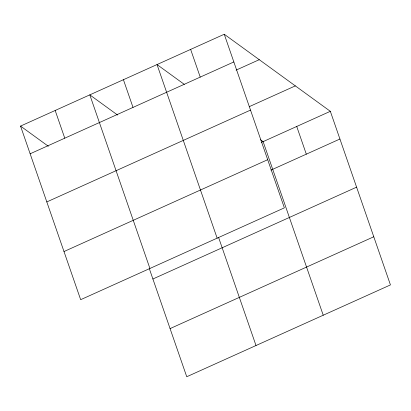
<?xml version="1.0" encoding="UTF-8"?>
<svg xmlns="http://www.w3.org/2000/svg" width="411" height="411" viewBox="0 0 411 411"><rect width="100%" height="100%" fill="white"/><g stroke="black" fill="none" stroke-linecap="round" stroke-linejoin="round"><path stroke-width="0.62" d="M224.252 34.252L284.366 207.853L80.664 299.686L20.55 126.085L224.252 34.252L330.336 111.314L390.45 284.915L186.748 376.748L149.357 268.763M30.142 153.786L233.844 61.953M236.078 70.132L259.259 59.682M249.549 106.526L295.329 85.884M46.813 201.929L250.515 110.097M261.375 142.406L330.336 111.314M63.993 251.537L267.689 159.704M270.967 170.103L339.928 139.016M152.902 278.992L356.599 187.159M170.077 328.6L373.779 236.767M184.313 84.378L157.028 64.558L217.142 238.154M260.543 139.75L263.117 141.62L323.231 315.216M117.608 115.059L89.809 94.864L149.923 268.46M20.55 126.085L48.349 146.28M296.727 126.47L306.318 154.166M190.637 49.407L200.229 77.104M218.616 237.537L256.007 345.523M123.418 79.708L133.01 107.41M55.177 110.477L64.768 138.173"/></g></svg>
